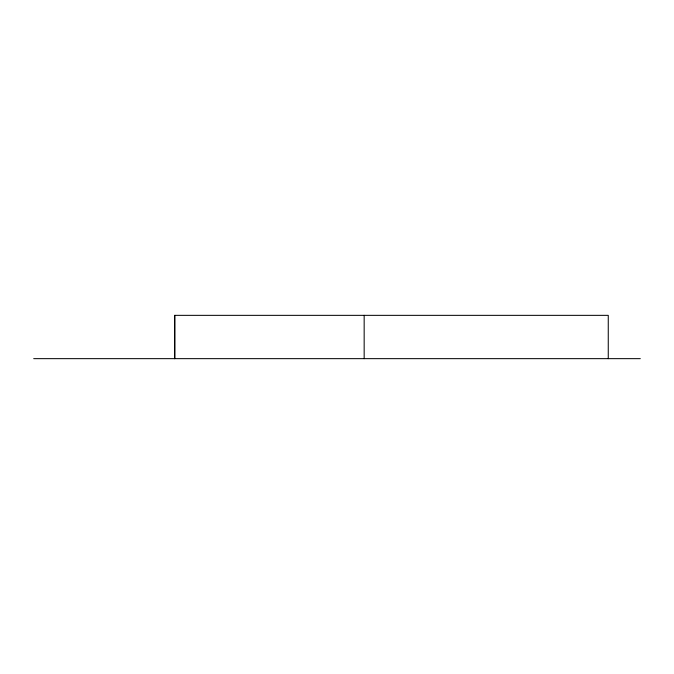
<?xml version="1.0" encoding="UTF-8"?>
<svg xmlns="http://www.w3.org/2000/svg" width="674" height="674" viewBox="0 0 674 674"><rect width="100%" height="100%" fill="white"/><g stroke="black" fill="none" stroke-linecap="round" stroke-linejoin="round"><path stroke-width="1.01" d="M174.726 315.348L174.726 358.652L174.726 315.348L608.26 315.348L608.26 358.652M364.162 358.652L364.162 315.348M640.3 358.652L33.7 358.652"/></g></svg>
